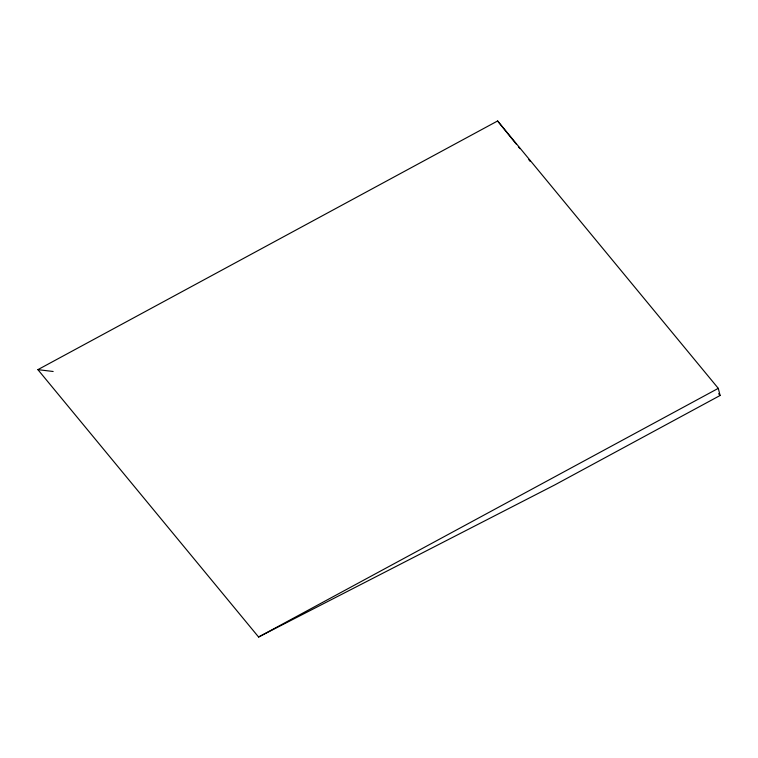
<?xml version="1.0" encoding="UTF-8"?>
<svg xmlns="http://www.w3.org/2000/svg" width="758" height="758" viewBox="0 0 758 758"><rect width="100%" height="100%" fill="white"/><g stroke="black" fill="none" stroke-linecap="round" stroke-linejoin="round"><path stroke-width="1.14" d="M37.9 369.648L497.599 120.977L718.29 388.352L720.1 395.486L554.733 484.94L258.592 637.023L37.9 369.648L53.155 371.486M258.592 637.023L718.29 388.352M718.603 393.667L720.1 395.486M497.599 120.977L516.17 144.001M518.396 146.758L519.884 148.606M528.79 159.654L530.278 161.501"/></g></svg>
